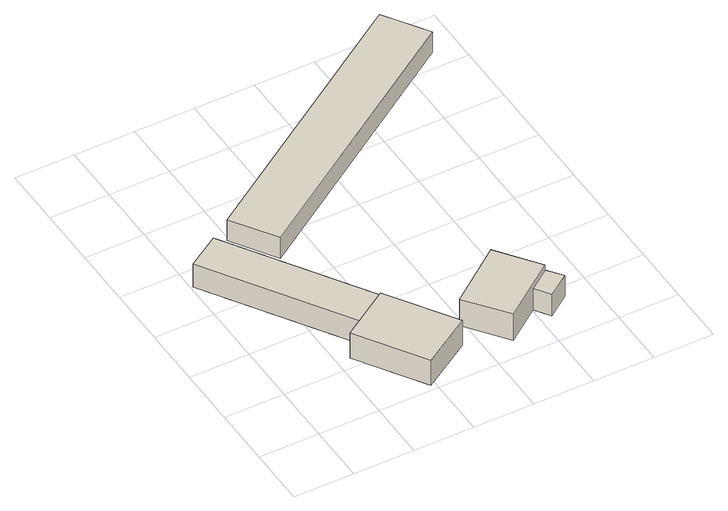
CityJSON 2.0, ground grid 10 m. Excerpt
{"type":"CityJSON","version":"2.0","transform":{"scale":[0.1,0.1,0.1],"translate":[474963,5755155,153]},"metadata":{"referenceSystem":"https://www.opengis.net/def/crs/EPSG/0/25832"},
"CityObjects":{
"building1":{"type":"Building","attributes":{"Gemeindeschluessel":"05766056","function":"31001_2724"},"address":[{"country":"Germany","locality":"Oerlinghausen","thoroughfareNumber":"2","thoroughfareName":"Hellweg"}],"children":["building1-1","building1-2"]},
"building1-1":{"type":"BuildingPart","attributes":{"BezugspunktDach":"2000","measuredHeight":5.18,"storeysAboveGround":1},"parents":["building1"],"geometry":[{"type":"Solid","lod":"1","boundaries":[[[[0,1,2,3]],[[4,5,6,7]],[[4,7,3,2]],[[5,4,2,1]],[[6,5,1,0]],[[7,6,0,3]]]]}]},
"building1-2":{"type":"BuildingPart","attributes":{"BezugspunktDach":"2000","measuredHeight":4.82,"storeysAboveGround":1},"parents":["building1"],"geometry":[{"type":"Solid","lod":"1","boundaries":[[[[8,9,10,11]],[[12,13,7,14]],[[12,14,11,10]],[[13,12,10,9]],[[7,13,9,8]],[[14,7,8,11]]]]}]},
"building2":{"type":"Building","attributes":{"Gemeindeschluessel":"05766056","function":"31001_2120"},"address":[{"country":"Germany","locality":"Oerlinghausen","thoroughfareNumber":"2","thoroughfareName":"Hellweg"}],"children":["building2-1","building2-2"]},
"building2-1":{"type":"BuildingPart","attributes":{"BezugspunktDach":"2000","measuredHeight":6.12},"parents":["building2"],"geometry":[{"type":"Solid","lod":"1","boundaries":[[[[15,16,17,18]],[[19,20,21,22]],[[19,22,18,17]],[[20,19,17,16]],[[21,20,16,15]],[[22,21,15,18]]]]}]},
"building2-2":{"type":"BuildingPart","attributes":{"BezugspunktDach":"2000","measuredHeight":4.12},"parents":["building2"],"geometry":[{"type":"Solid","lod":"1","boundaries":[[[[23,24,25,26]],[[27,28,22,29]],[[27,29,26,25]],[[28,27,25,24]],[[22,28,24,23]],[[29,22,23,26]]]]}]},
"building3":{"type":"Building","attributes":{"Gemeindeschluessel":"05766056","BezugspunktDach":"2000","function":"31001_2721","measuredHeight":4.05,"storeysAboveGround":1},"address":[{"country":"Germany","locality":"Oerlinghausen","thoroughfareNumber":"2","thoroughfareName":"Hellweg"}],"geometry":[{"type":"Solid","lod":"1","boundaries":[[[[30,31,32,33,34]],[[35,36,37,38,39]],[[35,39,34,33]],[[36,35,33,32]],[[37,36,32,31]],[[38,37,31,30]],[[39,38,30,34]]]]}]}
},
"vertices":[
[57,401,52],[3,367,52],[149,139,52],[203,173,52],[149,139,8],[3,367,8],[57,401,8],[203,173,8],
[203,173,56],[121,120,56],[192,10,56],[275,62,56],[192,10,8],[121,120,8],[275,62,8],
[383,166,64],[290,96,64],[341,29,64],[434,98,64],[341,29,13],[290,96,13],[383,166,13],[434,98,13],
[434,98,54],[399,72,54],[416,47,54],[453,74,54],[416,47,13],[399,72,13],[453,74,13],
[506,696,55],[399,625,55],[92,422,55],[139,350,55],[553,625,55],[139,350,15],[92,422,15],[399,625,15],[506,696,15],[553,625,15]
]}
